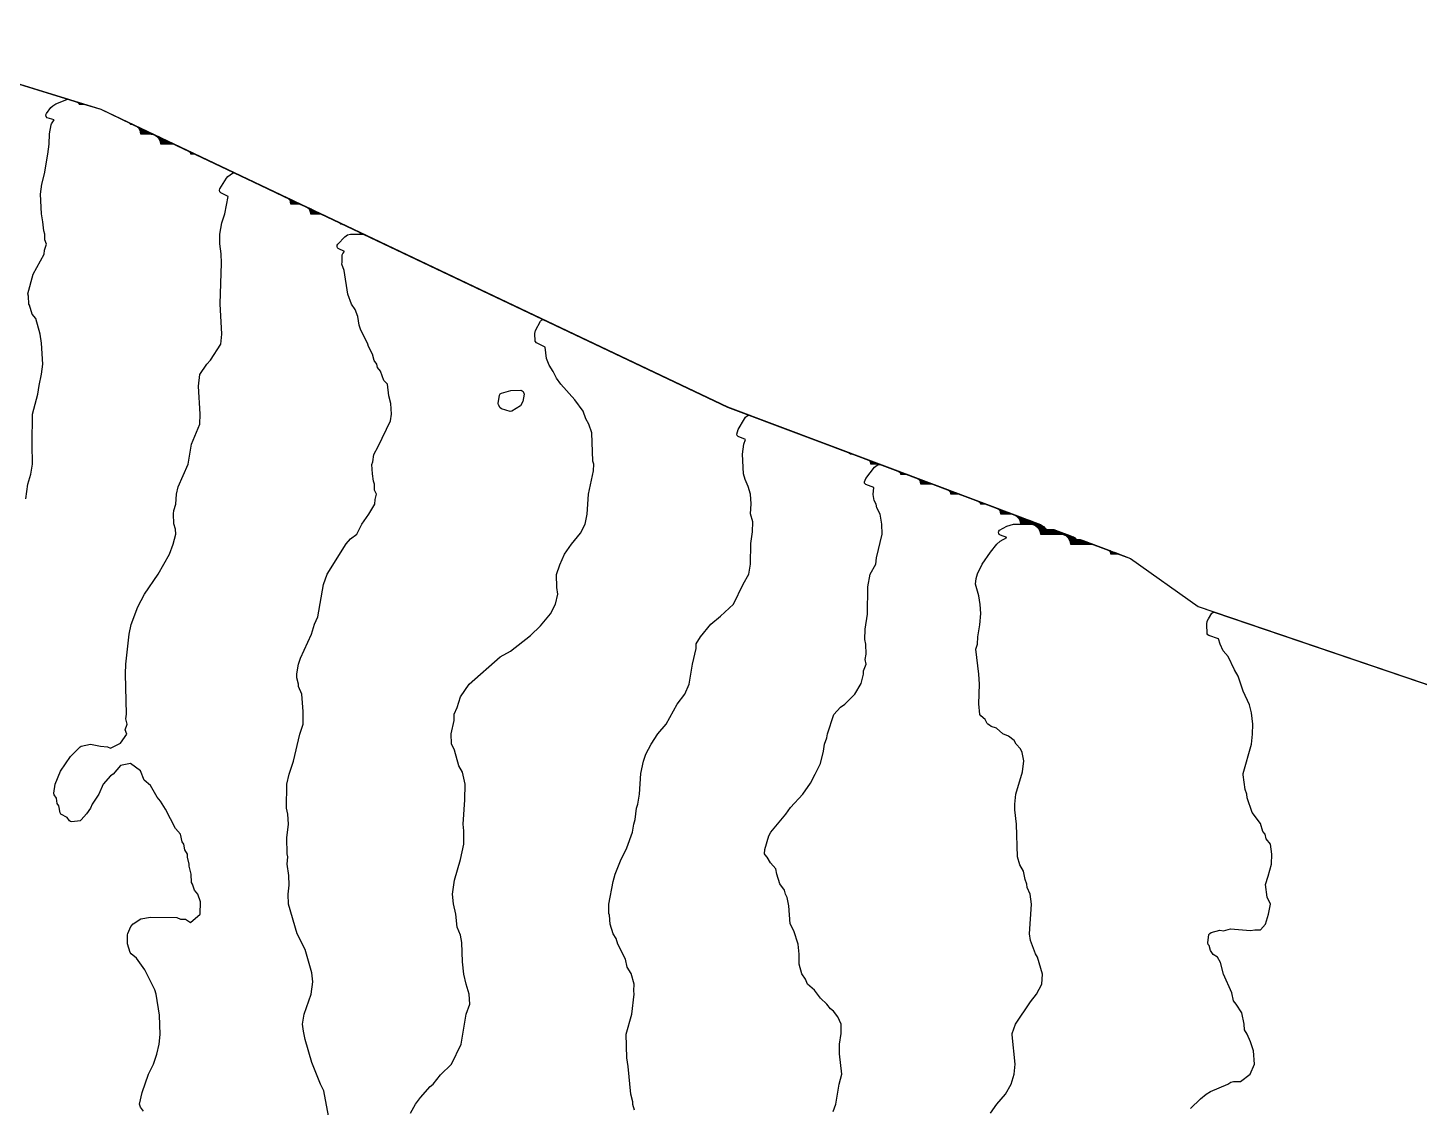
# Model space of a CAD drawing. Header units: millimetres. Extents: x 0 to 1688, y 0 to 1207.
# Drawn here: x 1079.3 to 1427.2, y 651.7 to 921.6 of the extents above; entities that cross this region are included whole.
import ezdxf

# ---------------------------------------------------------------- set-up
doc = ezdxf.new("R2010")
doc.units = ezdxf.units.MM
doc.layers.add('CONTOUR_1m', color=8, linetype='Continuous')
doc.layers.add('CONTOUR_5m_INDEX', color=1, linetype='Continuous')

msp = doc.modelspace()

# ---------------------------------------------------------------- linework, layer by layer
at = {"layer": 'CONTOUR_1m'}
for points, elevation in [([(1031.56, 921.56), (1097.55, 901.2), (1254.26, 826.78), (1332.62, 797.33), (1333.28, 796.86), (1333.73, 796.34), (1334.11, 796.22), (1335.7, 796.17), (1340.76, 794.27), (1341, 794.13), (1341.23, 793.85), (1341.62, 793.73), (1342.34, 793.68), (1354.97, 788.93), (1371.9, 776.9), (1520.02, 726.47), (1687.43, 659.37), (1687.73, 659.16), (1687.89, 658.82), (1687.9, 76.27)], 524.3), ([(1031.56, 921.56), (1097.55, 901.2), (1254.26, 826.78), (1332.52, 797.37), (1333.23, 796.86), (1333.7, 796.3), (1334.07, 796.18), (1335.81, 796.13), (1340.75, 794.27), (1341.21, 793.81), (1341.58, 793.69), (1342.44, 793.64), (1354.97, 788.93), (1371.9, 776.9), (1520.02, 726.47), (1687.43, 659.37), (1687.73, 659.16), (1687.89, 658.82), (1687.9, 76.27)], 529.3), ([(1031.56, 921.56), (1097.55, 901.2), (1113.29, 893.72), (1113.52, 893.56), (1113.95, 893.41), (1254.26, 826.78), (1328.4, 798.92), (1328.68, 798.75), (1329.28, 798.59), (1332.41, 797.41), (1333.18, 796.86), (1333.68, 796.25), (1334.03, 796.14), (1335.91, 796.09), (1340.68, 794.3), (1341.18, 793.76), (1341.54, 793.65), (1342.55, 793.6), (1354.97, 788.93), (1371.9, 776.9), (1520.02, 726.47)], 534.3), ([(1031.56, 921.56), (1097.55, 901.2), (1113.18, 893.78), (1113.49, 893.51), (1114.1, 893.34), (1254.26, 826.78), (1328.3, 798.95), (1328.65, 798.7), (1329.39, 798.55), (1332.3, 797.45), (1333.12, 796.86), (1333.65, 796.21), (1333.99, 796.1), (1336.02, 796.05), (1340.61, 794.32), (1340.81, 794.17), (1341.16, 793.72), (1341.5, 793.61), (1342.66, 793.56), (1354.97, 788.93), (1371.9, 776.9), (1520.02, 726.47)], 539.3), ([(1031.56, 921.56), (1097.55, 901.2), (1108.1, 896.19), (1108.41, 895.92), (1109.03, 895.75), (1113.02, 893.85), (1113.25, 893.68), (1113.41, 893.43), (1114.28, 893.25), (1254.26, 826.78), (1328.15, 799.01), (1328.39, 798.87), (1328.58, 798.62), (1328.9, 798.51), (1329.54, 798.49), (1332.09, 797.53), (1333.07, 796.8), (1333.59, 796.12), (1333.91, 796.02), (1336.24, 795.97), (1340.44, 794.39), (1340.76, 794.12), (1341.09, 793.63), (1341.42, 793.53), (1342.87, 793.48), (1354.97, 788.93), (1371.9, 776.9), (1520.02, 726.47)], 549.3), ([(1031.56, 921.56), (1097.55, 901.2), (1108.01, 896.23), (1108.37, 895.88), (1109.12, 895.71), (1112.95, 893.88), (1113.23, 893.66), (1113.37, 893.38), (1114.37, 893.21), (1254.26, 826.78), (1328.08, 799.04), (1328.32, 798.89), (1328.55, 798.57), (1328.86, 798.47), (1329.64, 798.45), (1331.98, 797.57), (1333.02, 796.8), (1333.56, 796.08), (1333.87, 795.98), (1336.34, 795.93), (1340.36, 794.42), (1340.7, 794.12), (1341.06, 793.59), (1341.38, 793.49), (1342.98, 793.44), (1354.97, 788.93), (1371.9, 776.9), (1520.02, 726.47)], 554.3), ([(1031.56, 921.56), (1097.55, 901.2), (1107.94, 896.27), (1108.16, 896.1), (1108.33, 895.83), (1109.14, 895.69), (1112.88, 893.92), (1113.15, 893.7), (1113.33, 893.34), (1113.63, 893.24), (1114.46, 893.17), (1254.26, 826.78), (1328.02, 799.06), (1328.3, 798.87), (1328.52, 798.53), (1328.82, 798.43), (1329.75, 798.41), (1331.88, 797.61), (1332.97, 796.8), (1333.52, 796.04), (1333.85, 795.94), (1336.45, 795.89), (1340.27, 794.45), (1340.65, 794.12), (1341.03, 793.54), (1341.34, 793.45), (1343.09, 793.4), (1354.97, 788.93), (1371.9, 776.9), (1520.02, 726.47)], 559.3), ([(1031.56, 921.56), (1097.55, 901.2), (1107.87, 896.3), (1108.11, 896.12), (1108.28, 895.79), (1109.09, 895.72), (1112.81, 893.95), (1113.08, 893.73), (1113.29, 893.3), (1113.59, 893.2), (1114.29, 893.2), (1114.55, 893.13), (1150.6, 876.01), (1150.82, 875.84), (1151.25, 875.7), (1254.26, 826.78), (1327.95, 799.09), (1328.23, 798.9), (1328.49, 798.49), (1328.78, 798.39), (1329.86, 798.37), (1331.77, 797.65), (1332.91, 796.8), (1333.49, 795.99), (1333.81, 795.9), (1336.56, 795.85), (1340.18, 794.48), (1340.6, 794.12), (1341, 793.5), (1341.3, 793.41), (1343.19, 793.36), (1354.97, 788.93), (1371.9, 776.9), (1520.02, 726.47)], 564.3), ([(1031.56, 921.56), (1097.55, 901.2), (1107.73, 896.36), (1108.01, 896.13), (1108.2, 895.7), (1109.31, 895.61), (1112.66, 894.02), (1112.97, 893.74), (1113.2, 893.21), (1113.51, 893.11), (1114.47, 893.11), (1114.73, 893.04), (1145.5, 878.43), (1145.74, 878.24), (1146.04, 878.17), (1150.39, 876.1), (1150.75, 875.75), (1151.49, 875.58), (1254.26, 826.78), (1327.81, 799.14), (1328.14, 798.9), (1328.41, 798.4), (1328.7, 798.31), (1330.01, 798.3), (1331.56, 797.73), (1332.8, 796.8), (1333.14, 796.41), (1333.42, 795.91), (1333.73, 795.82), (1336.71, 795.79), (1339.99, 794.56), (1340.49, 794.12), (1340.92, 793.42), (1341.23, 793.32), (1343.35, 793.3), (1354.97, 788.93), (1371.9, 776.9), (1520.02, 726.47)], 574.3), ([(1031.56, 921.56), (1097.55, 901.2), (1107.66, 896.4), (1107.94, 896.16), (1108.16, 895.65), (1109.41, 895.56), (1112.58, 894.06), (1112.89, 893.78), (1113.16, 893.16), (1113.46, 893.07), (1114.56, 893.07), (1114.81, 893), (1145.38, 878.48), (1145.7, 878.2), (1146.16, 878.11), (1150.31, 876.14), (1150.56, 875.96), (1150.7, 875.71), (1151.58, 875.54), (1254.26, 826.78), (1327.74, 799.17), (1328.06, 798.92), (1328.37, 798.36), (1328.66, 798.27), (1330.11, 798.26), (1331.45, 797.77), (1332.75, 796.8), (1333.08, 796.41), (1333.38, 795.87), (1333.69, 795.78), (1336.82, 795.75), (1339.94, 794.57), (1340.43, 794.12), (1340.88, 793.38), (1341.19, 793.28), (1343.45, 793.26), (1354.97, 788.93), (1371.9, 776.9), (1520.02, 726.47)], 579.3), ([(1031.56, 921.56), (1097.55, 901.2), (1107.59, 896.43), (1107.91, 896.14), (1108.12, 895.6), (1109.52, 895.51), (1112.5, 894.1), (1112.85, 893.76), (1113.11, 893.12), (1113.42, 893.03), (1114.65, 893.03), (1114.9, 892.96), (1145.29, 878.53), (1145.66, 878.15), (1146.27, 878.06), (1150.25, 876.17), (1150.53, 875.95), (1150.66, 875.67), (1151.66, 875.5), (1254.26, 826.78), (1327.66, 799.19), (1327.99, 798.95), (1328.34, 798.32), (1328.62, 798.23), (1330.22, 798.22), (1331.34, 797.81), (1332.7, 796.8), (1333.03, 796.41), (1333.34, 795.83), (1333.65, 795.74), (1336.92, 795.71), (1339.83, 794.61), (1340.38, 794.12), (1340.85, 793.34), (1341.15, 793.24), (1343.56, 793.22), (1354.97, 788.93), (1371.9, 776.9), (1520.02, 726.47)], 584.3), ([(1031.56, 921.56), (1097.55, 901.2), (1107.58, 896.43), (1107.84, 896.17), (1108.07, 895.55), (1109.62, 895.46), (1112.42, 894.14), (1112.8, 893.76), (1113.07, 893.08), (1113.38, 892.99), (1114.74, 892.99), (1114.99, 892.92), (1145.22, 878.56), (1145.46, 878.37), (1145.61, 878.1), (1146.38, 878.01), (1150.18, 876.2), (1150.46, 875.98), (1150.61, 875.62), (1151.75, 875.46), (1254.26, 826.78), (1302.97, 808.47), (1303.28, 808.27), (1303.89, 808.13), (1323.03, 800.94), (1323.28, 800.78), (1323.57, 800.73), (1327.59, 799.22), (1327.92, 798.98), (1328.28, 798.29), (1330.32, 798.17), (1331.21, 797.86), (1332.64, 796.8), (1332.97, 796.41), (1333.3, 795.79), (1333.61, 795.7), (1337.03, 795.67), (1339.72, 794.65), (1340.33, 794.12), (1340.81, 793.29), (1341.11, 793.2), (1343.67, 793.18), (1354.97, 788.93), (1371.9, 776.9), (1520.02, 726.47)], 589.3), ([(1031.56, 921.56), (1097.55, 901.2), (1107.43, 896.5), (1107.74, 896.15), (1107.98, 895.46), (1109.74, 895.39), (1112.26, 894.21), (1112.48, 894.05), (1112.68, 893.76), (1112.98, 892.99), (1114.75, 892.96), (1115.06, 892.88), (1145.09, 878.62), (1145.37, 878.39), (1145.53, 878.01), (1146.52, 877.94), (1150.05, 876.27), (1150.37, 875.98), (1150.52, 875.54), (1151.77, 875.45), (1254.26, 826.78), (1302.77, 808.55), (1303.18, 808.19), (1304.11, 808.05), (1322.81, 801.02), (1323.2, 800.69), (1323.86, 800.62), (1327.44, 799.28), (1327.86, 798.91), (1328.2, 798.2), (1330.13, 798.11), (1330.88, 797.95), (1331.49, 797.62), (1332.54, 796.8), (1332.96, 796.26), (1333.2, 795.71), (1333.53, 795.61), (1337.25, 795.59), (1339.57, 794.69), (1340.33, 793.98), (1340.71, 793.22), (1341.03, 793.12), (1343.88, 793.1), (1354.97, 788.93), (1371.9, 776.9), (1520.02, 726.47)], 599.3), ([(1031.56, 921.56), (1097.55, 901.2), (1107.35, 896.54), (1107.69, 896.15), (1107.93, 895.41), (1109.84, 895.34), (1112.23, 894.22), (1112.67, 893.69), (1112.93, 892.94), (1114.85, 892.91), (1115.16, 892.83), (1145.03, 878.65), (1145.35, 878.36), (1145.48, 877.96), (1146.63, 877.89), (1149.98, 876.3), (1150.3, 876.01), (1150.48, 875.49), (1151.57, 875.47), (1151.88, 875.4), (1254.26, 826.78), (1302.7, 808.57), (1302.96, 808.41), (1303.14, 808.14), (1303.44, 808.05), (1304.22, 808), (1322.73, 801.05), (1322.98, 800.89), (1323.15, 800.64), (1324, 800.57), (1327.36, 799.31), (1327.81, 798.91), (1328.16, 798.15), (1330.39, 798.04), (1330.88, 797.91), (1331.33, 797.68), (1332.61, 796.67), (1332.95, 796.2), (1333.16, 795.67), (1333.49, 795.57), (1337.35, 795.55), (1339.46, 794.73), (1340.28, 793.98), (1340.67, 793.17), (1340.99, 793.08), (1343.99, 793.06), (1354.97, 788.93), (1371.9, 776.9), (1520.02, 726.47)], 604.3), ([(1031.56, 921.56), (1097.55, 901.2), (1107.27, 896.58), (1107.63, 896.15), (1107.88, 895.36), (1109.93, 895.3), (1112.14, 894.27), (1112.61, 893.69), (1112.88, 892.89), (1114.96, 892.86), (1115.27, 892.78), (1144.96, 878.68), (1145.29, 878.39), (1145.43, 877.91), (1146.73, 877.84), (1149.91, 876.33), (1150.23, 876.05), (1150.43, 875.44), (1151.68, 875.42), (1151.99, 875.35), (1254.26, 826.78), (1290.32, 813.23), (1290.57, 813.07), (1291.08, 812.94), (1302.63, 808.6), (1302.94, 808.38), (1303.09, 808.1), (1303.4, 808.01), (1304.32, 807.96), (1322.66, 801.07), (1322.92, 800.91), (1323.11, 800.6), (1324.06, 800.54), (1327.29, 799.33), (1327.52, 799.2), (1327.75, 798.91), (1328.12, 798.1), (1330.39, 798), (1330.88, 797.87), (1331.33, 797.64), (1332.55, 796.67), (1332.89, 796.2), (1333.12, 795.63), (1333.45, 795.53), (1337.46, 795.51), (1339.36, 794.77), (1339.88, 794.36), (1340.22, 793.98), (1340.63, 793.13), (1340.95, 793.04), (1344.1, 793.02), (1354.97, 788.93), (1371.9, 776.9), (1520.02, 726.47)], 609.3), ([(1031.56, 921.56), (1097.55, 901.2), (1107.2, 896.61), (1107.57, 896.15), (1107.83, 895.31), (1110.03, 895.25), (1112.04, 894.31), (1112.55, 893.69), (1112.84, 892.83), (1115.06, 892.81), (1115.37, 892.74), (1144.9, 878.71), (1145.22, 878.42), (1145.38, 877.86), (1146.83, 877.79), (1149.85, 876.36), (1150.2, 876.02), (1150.38, 875.39), (1151.78, 875.37), (1152.09, 875.3), (1254.26, 826.78), (1290.2, 813.27), (1290.52, 813.04), (1290.96, 812.99), (1302.57, 808.62), (1302.87, 808.42), (1303.05, 808.07), (1304.22, 808), (1322.6, 801.1), (1322.89, 800.9), (1323.07, 800.55), (1324.19, 800.5), (1327.21, 799.36), (1327.42, 799.24), (1327.7, 798.91), (1328.07, 798.06), (1330.38, 797.96), (1330.87, 797.83), (1331.33, 797.6), (1332.55, 796.62), (1332.84, 796.2), (1333.08, 795.58), (1333.4, 795.49), (1337.57, 795.47), (1339.13, 794.88), (1339.65, 794.51), (1340.22, 793.91), (1340.58, 793.09), (1340.91, 793), (1344.2, 792.97), (1354.97, 788.93), (1371.9, 776.9), (1520.02, 726.47)], 614.3), ([(1031.56, 921.56), (1097.55, 901.2), (1107.02, 896.7), (1107.46, 896.15), (1107.73, 895.22), (1110.16, 895.17), (1111.83, 894.41), (1112.15, 894.12), (1112.44, 893.69), (1112.64, 893.22), (1112.74, 892.73), (1115.26, 892.71), (1115.57, 892.64), (1119.9, 890.59), (1120.25, 890.24), (1120.78, 890.17), (1144.76, 878.78), (1145.12, 878.42), (1145.29, 877.77), (1147.02, 877.7), (1149.7, 876.43), (1150.05, 876.09), (1150.29, 875.29), (1151.99, 875.27), (1152.3, 875.2), (1254.26, 826.78), (1290.01, 813.34), (1290.26, 813.18), (1290.43, 812.94), (1291.23, 812.88), (1302.45, 808.67), (1302.79, 808.41), (1302.96, 807.97), (1304.49, 807.9), (1310.09, 805.8), (1310.47, 805.48), (1311.09, 805.42), (1322.48, 801.14), (1322.82, 800.89), (1322.98, 800.46), (1324.44, 800.4), (1327.04, 799.43), (1327.31, 799.25), (1327.59, 798.91), (1327.84, 798.46), (1327.99, 797.97), (1330.29, 797.89), (1330.79, 797.78), (1331.33, 797.53), (1332.44, 796.62), (1332.81, 796.03), (1332.99, 795.5), (1337.8, 795.38), (1338.91, 794.96), (1339.72, 794.36), (1340.2, 793.76), (1340.49, 793.02), (1344.29, 792.94), (1350.21, 790.72), (1350.51, 790.51), (1350.9, 790.46), (1354.97, 788.93), (1371.9, 776.9), (1492.79, 735.74)], 624.3), ([(1031.56, 921.56), (1097.55, 901.2), (1106.94, 896.74), (1107.24, 896.42), (1107.48, 895.99), (1107.68, 895.17), (1110.27, 895.13), (1111.71, 894.47), (1112.1, 894.12), (1112.39, 893.69), (1112.58, 893.22), (1112.68, 892.68), (1115.35, 892.67), (1115.67, 892.59), (1119.8, 890.63), (1120.05, 890.44), (1120.19, 890.19), (1120.89, 890.11), (1144.7, 878.81), (1145.05, 878.45), (1145.24, 877.72), (1147.04, 877.68), (1149.63, 876.47), (1149.86, 876.3), (1150.02, 876.04), (1150.24, 875.24), (1152.09, 875.22), (1152.4, 875.15), (1254.26, 826.78), (1289.93, 813.37), (1290.24, 813.16), (1290.39, 812.89), (1291.36, 812.83), (1302.39, 808.69), (1302.73, 808.43), (1302.91, 807.92), (1304.62, 807.85), (1310, 805.83), (1310.26, 805.67), (1310.43, 805.43), (1311.23, 805.37), (1322.42, 801.16), (1322.76, 800.91), (1322.94, 800.41), (1324.56, 800.35), (1326.96, 799.46), (1327.23, 799.28), (1327.54, 798.91), (1327.78, 798.46), (1327.94, 797.92), (1330.28, 797.85), (1330.79, 797.74), (1331.32, 797.49), (1332.39, 796.62), (1332.76, 796.03), (1332.94, 795.45), (1337.94, 795.33), (1338.8, 795), (1339.72, 794.3), (1340.19, 793.69), (1340.45, 792.97), (1344.42, 792.9), (1350.09, 790.77), (1350.46, 790.47), (1351.03, 790.41), (1354.97, 788.93), (1371.9, 776.9), (1492.69, 735.78)], 629.3), ([(1031.56, 921.56), (1092.25, 902.84), (1092.6, 902.61), (1093.12, 902.57), (1097.55, 901.2), (1106.84, 896.78), (1107.19, 896.42), (1107.42, 895.99), (1107.63, 895.12), (1110.37, 895.07), (1111.58, 894.53), (1111.99, 894.17), (1112.33, 893.69), (1112.53, 893.22), (1112.63, 892.63), (1115.45, 892.62), (1115.77, 892.55), (1119.8, 890.63), (1120.02, 890.42), (1120.14, 890.14), (1121, 890.06), (1144.63, 878.84), (1144.99, 878.48), (1145.18, 877.67), (1147.13, 877.63), (1149.56, 876.5), (1149.79, 876.33), (1149.97, 876.04), (1150.19, 875.19), (1152.19, 875.17), (1152.5, 875.1), (1254.26, 826.78), (1289.87, 813.4), (1290.18, 813.18), (1290.34, 812.84), (1291.5, 812.78), (1302.33, 808.71), (1302.71, 808.4), (1302.87, 807.87), (1304.75, 807.8), (1309.93, 805.86), (1310.24, 805.64), (1310.38, 805.38), (1311.36, 805.32), (1322.36, 801.19), (1322.74, 800.87), (1322.89, 800.37), (1324.68, 800.31), (1326.87, 799.49), (1327.15, 799.3), (1327.58, 798.76), (1327.89, 797.87), (1330.35, 797.8), (1331.03, 797.6), (1331.49, 797.33), (1332.11, 796.86), (1332.45, 796.48), (1332.74, 795.96), (1332.9, 795.4), (1337.52, 795.33), (1338.22, 795.22), (1338.82, 794.95), (1339.8, 794.17), (1340.22, 793.53), (1340.4, 792.92), (1344.54, 792.85), (1350, 790.8), (1350.26, 790.64), (1350.42, 790.42), (1351.17, 790.36), (1354.97, 788.93), (1371.9, 776.9), (1492.58, 735.81)], 634.3), ([(1038.86, 919.3), (1092.07, 902.9), (1092.34, 902.75), (1092.5, 902.56), (1093.29, 902.52), (1097.55, 901.2), (1104.67, 897.82), (1105, 897.5), (1105.44, 897.45), (1106.75, 896.83), (1107.05, 896.53), (1107.31, 896.13), (1107.48, 895.68), (1107.57, 895.07), (1110.28, 895.04), (1110.67, 894.96), (1111.43, 894.6), (1111.88, 894.21), (1112.19, 893.75), (1112.43, 893.15), (1112.5, 892.58), (1115.55, 892.57), (1115.87, 892.5), (1119.64, 890.71), (1119.89, 890.46), (1120, 890.09), (1120.87, 890.08), (1121.1, 890.01), (1144.56, 878.87), (1144.93, 878.49), (1145.13, 877.62), (1147.22, 877.59), (1149.49, 876.53), (1149.71, 876.37), (1149.91, 876.04), (1150.13, 875.13), (1152.29, 875.13), (1152.6, 875.05), (1162.34, 870.43), (1162.65, 870.15), (1163.08, 870.08), (1254.26, 826.78), (1289.81, 813.42), (1290.15, 813.16), (1290.29, 812.79), (1291.63, 812.73), (1297.49, 810.53), (1297.81, 810.3), (1298.25, 810.25), (1302.28, 808.73), (1302.65, 808.42), (1302.82, 807.82), (1304.88, 807.76), (1309.93, 805.85), (1310.22, 805.61), (1310.34, 805.33), (1311.49, 805.27), (1317.58, 802.98), (1317.84, 802.82), (1318.15, 802.77), (1322.3, 801.21), (1322.68, 800.89), (1322.84, 800.32), (1324.8, 800.27), (1326.77, 799.53), (1327.1, 799.3), (1327.53, 798.76), (1327.85, 797.83), (1330.35, 797.76), (1331.02, 797.57), (1331.49, 797.29), (1332.05, 796.86), (1332.44, 796.41), (1332.68, 795.96), (1332.85, 795.35), (1337.51, 795.29), (1338.27, 795.17), (1338.99, 794.8), (1339.74, 794.17), (1340.16, 793.53), (1340.36, 792.87), (1344.66, 792.8), (1349.92, 790.83), (1350.18, 790.67), (1350.37, 790.37), (1351.24, 790.33), (1354.97, 788.93), (1371.9, 776.9), (1492.5, 735.84)], 639.3), ([(1108.22, 650.72), (1107.5, 651.75), (1107.24, 652.5), (1107.9, 655.42), (1109.48, 660), (1110.79, 662.52), (1111.59, 665.02), (1112.16, 667.52), (1112.4, 669.93), (1112.24, 674.71), (1111.4, 679.98), (1111.09, 681.11), (1108.6, 686.1), (1106.52, 689.02), (1105.17, 690.11), (1104.96, 690.39), (1104.25, 692.54), (1104.27, 694.86), (1104.33, 695.13), (1105.08, 696.9), (1105.67, 697.55), (1107.6, 698.86), (1110, 699.26), (1116.57, 699.14), (1117.5, 698.78), (1118.75, 698.73), (1120, 697.95), (1122.42, 700), (1122.5, 703.05), (1121.86, 705), (1121.01, 706), (1120.47, 707.48), (1120.25, 707.87), (1120.18, 710), (1119.64, 711.97), (1119.71, 712.5), (1119.26, 714.22), (1119.26, 715), (1118.58, 716.07), (1118.35, 717.5), (1117.91, 718.06), (1117.48, 720), (1116.29, 721.4), (1113.73, 726.22), (1112.51, 728.25), (1111.7, 729.2), (1110, 732.14), (1108.41, 733.46), (1107.5, 735.81), (1105, 737.66), (1102.5, 737.15), (1100.68, 735.03), (1099.99, 734.55), (1098.21, 732.5), (1097.1, 730), (1095.44, 727.51), (1095, 726.53), (1094.03, 725.05), (1092.7, 723.54), (1092.41, 723.33), (1090.38, 723.1), (1090.02, 723.15), (1089.73, 723.35), (1089.15, 724.15), (1087.63, 725.01), (1087.44, 725.31), (1087.05, 727.05), (1086.68, 727.63), (1086.49, 728.99), (1085.95, 729.84), (1085.86, 730.2), (1086.16, 732.53), (1087.5, 735.7), (1090, 739.38), (1092.41, 741.82), (1092.7, 741.96), (1095.04, 742.53), (1097.47, 741.98), (1099.25, 741.83), (1100, 741.49), (1102.5, 742.73), (1104.07, 745), (1103.7, 746.11), (1104.15, 747.5), (1103.86, 748.85), (1104.03, 750.02), (1103.75, 760.03), (1103.86, 762.52), (1104.68, 769.96), (1105.21, 772.44), (1106.88, 776.86), (1108.48, 779.96), (1111.93, 785.01), (1114.72, 789.98), (1115.69, 792.52), (1116.38, 795), (1116.27, 796.27), (1115.86, 797.54), (1115.78, 800.06), (1115.88, 800.87), (1116.37, 802.5), (1116.52, 804.95), (1116.91, 806.85), (1119.39, 812.5), (1120.29, 817.5), (1122.34, 822.5), (1122.44, 825.02), (1121.97, 831.96), (1122.36, 834.89), (1124.1, 837.46), (1125.01, 838.45), (1127.61, 842.5), (1127.8, 845.02), (1127.4, 852.53), (1127.72, 862.72), (1127.68, 865.02), (1127.37, 867.55), (1127.36, 870), (1127.88, 872.85), (1128.55, 875.02), (1129.4, 879.43), (1127.58, 880.31), (1127.35, 880.59), (1127.27, 880.94), (1127.37, 881.29), (1128.97, 884.01), (1129.35, 884.41), (1130.48, 885.21), (1130.82, 885.3), (1131.17, 885.23), (1144.42, 878.94), (1144.65, 878.77), (1144.82, 878.49), (1145.02, 877.53), (1147.37, 877.51), (1149.31, 876.62), (1149.58, 876.39), (1149.78, 876.03), (1149.94, 875.57), (1150, 875.03), (1152.48, 875.03), (1152.8, 874.96), (1157.14, 872.9), (1157.5, 872.52), (1158.09, 872.45), (1162.15, 870.52), (1162.39, 870.34), (1162.55, 870.05), (1163.29, 869.98), (1254.26, 826.78), (1289.7, 813.46), (1290.08, 813.14), (1290.2, 812.69), (1291.89, 812.64), (1297.29, 810.61), (1297.54, 810.45), (1297.71, 810.2), (1298.45, 810.17), (1302.15, 808.78), (1302.39, 808.63), (1302.56, 808.41), (1302.73, 807.73), (1305.13, 807.66), (1309.81, 805.9), (1310.13, 805.61), (1310.24, 805.23), (1311.75, 805.17), (1317.35, 803.07), (1317.74, 802.72), (1318.41, 802.67), (1322.18, 801.25), (1322.56, 800.94), (1322.75, 800.23), (1324.98, 800.19), (1326.58, 799.6), (1326.99, 799.3), (1327.42, 798.76), (1327.63, 798.3), (1327.75, 797.74), (1330.34, 797.68), (1331.02, 797.49), (1331.49, 797.21), (1332, 796.8), (1332.33, 796.41), (1332.64, 795.8), (1332.76, 795.25), (1337.5, 795.21), (1338.27, 795.09), (1338.99, 794.72), (1339.69, 794.12), (1340.09, 793.46), (1340.27, 792.77), (1344.9, 792.71), (1349.86, 790.85), (1350.14, 790.62), (1350.28, 790.27), (1351.5, 790.23), (1354.97, 788.93), (1371.9, 776.9), (1492.36, 735.89)], 649.3), ([(1154.51, 649.54), (1153.33, 655.83), (1152.5, 657.53), (1150.38, 662.91), (1148.65, 668.69), (1148.25, 670.72), (1148.03, 672.46), (1148.45, 675), (1150.18, 680), (1150.55, 683.05), (1150.32, 685.3), (1148.66, 691.16), (1146.66, 695.07), (1144.49, 702.47), (1144.39, 705), (1144.67, 707.2), (1144.62, 709.66), (1144.18, 712.47), (1144.35, 714.36), (1144.35, 714.36), (1144.2, 715.07), (1144.06, 719.06), (1144.5, 722.5), (1144.32, 725), (1143.97, 726.5), (1144.07, 732.5), (1144.67, 735.03), (1145.73, 738.24), (1147.38, 744.97), (1148.21, 747.5), (1148.16, 750.67), (1147.83, 755), (1147.03, 756.92), (1147.01, 757.5), (1146.57, 759.11), (1146.61, 760.05), (1147.04, 762.45), (1147.52, 763.96), (1150.29, 770), (1151, 772.5), (1151.85, 774.35), (1153.27, 782.43), (1154.2, 785), (1158.93, 792.54), (1160, 793.8), (1161.56, 795), (1162.81, 797.45), (1164.59, 799.99), (1166.05, 802.5), (1166.17, 803.66), (1166.52, 805), (1165.99, 806.02), (1165.99, 807.5), (1165.72, 808.22), (1165.48, 810.03), (1165.35, 812.42), (1165.55, 813.07), (1165.8, 814.93), (1166.91, 816.92), (1169.99, 823.29), (1170.28, 824.98), (1170.12, 827.62), (1169.6, 829.59), (1169.27, 832.5), (1168.36, 833.4), (1167.5, 835.72), (1166.74, 836.63), (1166.55, 837.5), (1165.92, 838.41), (1165.54, 840), (1164.5, 841.91), (1164.37, 842.52), (1162.5, 846.21), (1162.19, 847.19), (1161.84, 849.37), (1161.15, 851.16), (1160.28, 852.5), (1159.37, 855), (1158.42, 860.9), (1157.86, 862.5), (1157.95, 862.97), (1157.95, 864.84), (1158.09, 865.16), (1158.5, 865.61), (1156.93, 866.37), (1156.74, 866.59), (1156.64, 866.87), (1156.68, 867.23), (1156.83, 867.48), (1158.58, 869.35), (1159.23, 869.77), (1160.04, 869.99), (1163.14, 870), (1254.29, 826.77), (1289.64, 813.48), (1290.02, 813.17), (1290.14, 812.64), (1291.95, 812.61), (1297.21, 810.64), (1297.51, 810.42), (1297.66, 810.16), (1298.57, 810.12), (1302.09, 808.8), (1302.33, 808.66), (1302.5, 808.43), (1302.68, 807.68), (1305.25, 807.62), (1309.76, 805.92), (1310.07, 805.63), (1310.19, 805.18), (1311.88, 805.12), (1317.26, 803.1), (1317.51, 802.94), (1317.69, 802.68), (1318.47, 802.64), (1322.12, 801.28), (1322.36, 801.13), (1322.53, 800.9), (1322.7, 800.18), (1325.09, 800.15), (1326.47, 799.64), (1326.94, 799.3), (1327.37, 798.76), (1327.6, 798.22), (1327.7, 797.69), (1330.33, 797.64), (1331.02, 797.45), (1331.49, 797.17), (1331.95, 796.8), (1332.37, 796.26), (1332.61, 795.72), (1332.71, 795.21), (1337.5, 795.17), (1338.16, 795.08), (1338.85, 794.78), (1339.63, 794.12), (1340.03, 793.46), (1340.22, 792.72), (1345.02, 792.67), (1349.81, 790.87), (1350.12, 790.58), (1350.23, 790.22), (1351.63, 790.18), (1354.97, 788.93), (1371.9, 776.9), (1492.3, 735.91)], 654.3), ([(1174.97, 650.24), (1176.23, 652.46), (1177.52, 654.17), (1179.96, 656.92), (1180.67, 657.51), (1182.53, 659.8), (1185.23, 662.52), (1187.68, 667.5), (1188.96, 675), (1189.8, 677.5), (1189.69, 680), (1188.91, 682.53), (1188.38, 685.03), (1188.02, 688.05), (1187.84, 692.87), (1187.5, 694.72), (1186.67, 696.71), (1186.35, 699.98), (1185.77, 702.54), (1185.49, 704.97), (1185.99, 708.52), (1187.5, 713.68), (1188.34, 717.5), (1188.32, 720.8), (1188.14, 722.5), (1188.63, 728.61), (1188.69, 732.48), (1187.97, 735.47), (1187.09, 737.09), (1186.03, 741.03), (1185.29, 742.58), (1185.19, 745.03), (1185.9, 748.4), (1185.95, 750), (1186.66, 751.67), (1187.52, 754.31), (1189.69, 757.52), (1197.44, 764.31), (1200, 765.76), (1204.99, 769.68), (1207.51, 772.09), (1210.01, 775.05), (1211.25, 777.5), (1211.83, 779.98), (1211.6, 781.64), (1211.48, 784.93), (1212.31, 787.29), (1213.52, 790), (1215.29, 792.52), (1217.5, 795.21), (1218.71, 797.5), (1219.18, 800.02), (1219.51, 805), (1220.78, 810.78), (1220.81, 812.5), (1220.62, 813.22), (1220.32, 820.32), (1219.62, 822.5), (1218.83, 823.82), (1218.2, 825.7), (1216.13, 828.6), (1212.59, 832.46), (1211.5, 834), (1210.7, 835.67), (1209.69, 837.19), (1209.02, 838.88), (1208.71, 841.77), (1206.48, 842.83), (1206.15, 843.24), (1206.09, 845.16), (1206.26, 845.9), (1207.49, 848.27), (1207.75, 848.52), (1208.09, 848.61), (1208.44, 848.54), (1254.29, 826.77), (1284.77, 815.31), (1285.09, 815.08), (1285.51, 815.03), (1289.49, 813.54), (1289.89, 813.19), (1290, 812.6), (1292.07, 812.56), (1297.2, 810.64), (1297.48, 810.39), (1297.61, 810.06), (1298.86, 810.01), (1302.03, 808.83), (1302.27, 808.68), (1302.44, 808.44), (1302.62, 807.63), (1305.37, 807.57), (1309.7, 805.94), (1310.01, 805.65), (1310.14, 805.13), (1311.94, 805.1), (1317.18, 803.13), (1317.49, 802.92), (1317.64, 802.63), (1318.6, 802.6), (1322.06, 801.3), (1322.3, 801.15), (1322.47, 800.93), (1322.64, 800.14), (1325.19, 800.1), (1326.37, 799.68), (1326.89, 799.3), (1327.31, 798.76), (1327.55, 798.22), (1327.65, 797.64), (1330.28, 797.61), (1330.94, 797.44), (1331.49, 797.13), (1332.02, 796.67), (1332.32, 796.26), (1332.56, 795.72), (1332.66, 795.16), (1337.5, 795.13), (1338.16, 795.04), (1338.85, 794.74), (1339.58, 794.12), (1339.98, 793.46), (1340.17, 792.67), (1345.14, 792.62), (1349.75, 790.89), (1350.06, 790.6), (1350.18, 790.17), (1351.76, 790.14), (1354.97, 788.93), (1371.91, 776.89), (1492.25, 735.93)], 659.3), ([(1231.02, 651), (1230.6, 652.44), (1230.62, 653.12), (1230.12, 655), (1229.46, 661.94), (1229.05, 664.05), (1228.9, 669.96), (1230.38, 675), (1230.95, 679.98), (1230.81, 680.83), (1230.9, 682.5), (1230.14, 685.14), (1229.2, 686.75), (1228.75, 688.75), (1226.84, 692.5), (1226.4, 693.9), (1225.7, 695.08), (1224.92, 697.47), (1224.75, 699.75), (1224.75, 699.75), (1224.61, 700.19), (1224.62, 702.5), (1225.64, 708.12), (1226.14, 709.96), (1227.49, 713.32), (1229.09, 716.6), (1230.5, 720.5), (1230.81, 722.45), (1231.17, 723.67), (1231.48, 726.48), (1231.82, 727.53), (1232.26, 729.98), (1232.62, 735.16), (1233.28, 738.24), (1233.87, 740), (1235.16, 742.53), (1236.81, 745.04), (1238.92, 747.5), (1241.68, 752.5), (1243.6, 755.02), (1244.69, 757.5), (1245.47, 762.47), (1246.41, 766.41), (1246.44, 767.53), (1247.47, 769.35), (1250.11, 772.5), (1252.51, 774.45), (1255.73, 777.5), (1258.15, 782.47), (1259.63, 785), (1259.99, 787.52), (1260.1, 792.64), (1260.54, 795.57), (1260.55, 798.06), (1259.98, 800.07), (1260.16, 802.53), (1260, 804.98), (1259.45, 806.92), (1258.67, 808.67), (1258.29, 810.08), (1257.99, 815), (1258.36, 817.45), (1258.72, 818.69), (1256.9, 819.39), (1256.64, 819.66), (1256.55, 820.02), (1256.89, 821.14), (1258.5, 823.81), (1258.79, 824.19), (1259.2, 824.55), (1259.69, 824.7), (1284.66, 815.35), (1285.04, 815.04), (1285.63, 814.99), (1289.48, 813.54), (1289.73, 813.39), (1289.9, 813.16), (1290, 812.55), (1292.2, 812.52), (1297.08, 810.68), (1297.39, 810.4), (1297.5, 810.06), (1298.81, 810.03), (1301.9, 808.88), (1302.14, 808.73), (1302.31, 808.51), (1302.5, 807.58), (1305.49, 807.52), (1309.56, 805.99), (1309.9, 805.65), (1310, 805.08), (1312.07, 805.05), (1317.09, 803.16), (1317.36, 802.94), (1317.5, 802.59), (1318.72, 802.55), (1321.98, 801.33), (1322.2, 801.16), (1322.35, 800.93), (1322.5, 800.09), (1325.21, 800.07), (1326.24, 799.73), (1326.76, 799.35), (1327.15, 798.85), (1327.42, 798.19), (1327.5, 797.56), (1330.37, 797.49), (1331.14, 797.28), (1331.69, 796.94), (1332.18, 796.4), (1332.49, 795.75), (1332.61, 795.11), (1337.49, 795.09), (1338.15, 795), (1338.85, 794.7), (1339.53, 794.12), (1339.93, 793.46), (1340.12, 792.62), (1345.26, 792.58), (1349.69, 790.91), (1350.01, 790.62), (1350.13, 790.12), (1351.88, 790.09), (1354.97, 788.93), (1371.91, 776.89), (1492.19, 735.95)], 664.3), ([(1320.02, 650.25), (1321.58, 652.53), (1323.72, 655), (1325.18, 657.5), (1325.95, 660), (1326.15, 662.5), (1325.4, 669.84), (1325.43, 670.15), (1326.25, 672.53), (1329.98, 678.11), (1331.47, 680), (1332.84, 682.49), (1332.98, 685), (1331.74, 689.24), (1331.23, 690.07), (1330, 693.37), (1329.77, 695.08), (1330.24, 702.5), (1329.92, 704.98), (1329.2, 706.65), (1329.1, 707.5), (1328.66, 708.66), (1328.24, 710.74), (1327.36, 712.36), (1326.77, 714.3), (1326.52, 722.48), (1326.11, 726.06), (1326.12, 727.47), (1326.37, 730), (1328.02, 735.54), (1328.32, 738.32), (1327.96, 740.43), (1327.5, 741.32), (1326.4, 742.53), (1325.94, 743.44), (1324.49, 744.49), (1323.12, 745.05), (1321.5, 746.5), (1320.16, 746.9), (1319.76, 747.26), (1319.36, 747.46), (1319.17, 747.67), (1318.66, 748.66), (1317.56, 749.59), (1317.35, 749.93), (1317.12, 752.54), (1317.25, 757.48), (1317.11, 759.99), (1316.38, 766.26), (1316.78, 767.5), (1316.78, 767.5), (1316.81, 769.3), (1317.37, 772.35), (1317.59, 775.12), (1317.45, 777.43), (1317.08, 779.55), (1316.23, 782.47), (1316.44, 783.9), (1316.78, 785.05), (1317.95, 787.5), (1320.02, 790.52), (1321.63, 792.47), (1322.42, 793.23), (1324.07, 794.13), (1322.51, 794.72), (1322.2, 794.93), (1322.06, 795.19), (1322.02, 795.49), (1322.11, 795.77), (1322.3, 796), (1324.13, 796.97), (1325.73, 797.48), (1329.98, 797.5), (1330.69, 797.4), (1331.35, 797.1), (1331.95, 796.56), (1332.38, 795.77), (1332.5, 795.01), (1337.48, 795.01), (1338.19, 794.91), (1338.85, 794.61), (1339.45, 794.07), (1339.88, 793.28), (1340, 792.52), (1345.49, 792.49), (1349.56, 790.96), (1349.9, 790.61), (1350, 790.03), (1352.06, 790.01), (1354.97, 788.93), (1371.91, 776.89), (1457.23, 747.85)], 674.3), ([(1370.02, 651.38), (1372.47, 653.86), (1373.94, 655.03), (1375.04, 655.67), (1379.31, 657.49), (1380.1, 657.99), (1380.75, 658.18), (1382.51, 658.13), (1384.93, 660), (1386.02, 662.5), (1385.8, 665.8), (1384.99, 668.11), (1384.14, 670), (1383.52, 671.05), (1383.41, 672.52), (1382.86, 675.36), (1381.46, 677.49), (1380.75, 678.33), (1380.34, 680.34), (1378.26, 685), (1377.49, 687.92), (1376.78, 689.28), (1375.68, 689.93), (1375, 690.95), (1374.69, 692.19), (1374.44, 692.45), (1374.33, 692.79), (1374.61, 694.87), (1374.81, 695.18), (1375.18, 695.4), (1377.38, 695.97), (1378.29, 695.79), (1380, 696.29), (1384.98, 695.93), (1386.11, 696.11), (1387.5, 696.1), (1388.74, 697.5), (1389.48, 699.98), (1389.98, 702.5), (1389.21, 704.25), (1388.76, 707.39), (1389.46, 709.47), (1390.25, 712.5), (1390.38, 715), (1390.01, 717.5), (1388.9, 718.84), (1388.64, 720), (1388.09, 720.69), (1387.5, 722.64), (1385.39, 725.44), (1384.2, 729.08), (1384.13, 730), (1383.7, 731.19), (1383.17, 734.84), (1383.19, 735.15), (1385.25, 742.51), (1385.54, 744.98), (1385.59, 747.47), (1385.26, 750.29), (1384.78, 752.28), (1383.16, 755.72), (1381.95, 759.45), (1380.97, 761.03), (1379.4, 764.4), (1378.19, 765.83), (1377.39, 767.5), (1376.98, 768.83), (1374.56, 769.66), (1374.31, 769.84), (1374.16, 770.1), (1374.08, 772.47), (1374.18, 773.22), (1374.47, 773.84), (1375.35, 775.2), (1375.58, 775.39), (1375.88, 775.48), (1376.18, 775.44), (1457.13, 747.88)], 679.3)]:
    msp.add_lwpolyline(points, dxfattribs=dict(at, elevation=elevation))
at = {"layer": 'CONTOUR_1m', "elevation": 659.3}
msp.add_lwpolyline([(1197.25, 829.7), (1197.44, 830.07), (1197.73, 830.27), (1200.08, 830.89), (1202.57, 830.96), (1202.95, 830.82), (1203.19, 830.64), (1203.43, 829.96), (1203.11, 828.15), (1202.52, 827.06), (1200.3, 825.71), (1199.96, 825.61), (1197.76, 826.33), (1197.4, 826.59), (1196.97, 827.33), (1196.9, 827.62), (1197.25, 829.7)], close=True, dxfattribs=at)
at = {"layer": 'CONTOUR_5m_INDEX'}
for points, elevation in [([(1031.56, 921.56), (1097.55, 901.2), (1108.21, 896.13), (1108.45, 895.96), (1113.09, 893.82), (1113.45, 893.47), (1114.19, 893.29), (1254.26, 826.78), (1328.22, 798.98), (1328.62, 798.66), (1329.49, 798.51), (1332.2, 797.49), (1333.13, 796.8), (1333.62, 796.17), (1333.95, 796.06), (1336.13, 796.01), (1340.53, 794.35), (1340.76, 794.17), (1341.13, 793.67), (1341.46, 793.57), (1342.77, 793.52), (1354.97, 788.93), (1371.9, 776.9), (1520.02, 726.47)], 544.3), ([(1031.56, 921.56), (1097.55, 901.2), (1107.8, 896.33), (1108.08, 896.1), (1108.25, 895.74), (1109.2, 895.66), (1112.73, 893.99), (1113.01, 893.77), (1113.25, 893.25), (1113.55, 893.16), (1114.38, 893.15), (1114.64, 893.08), (1150.48, 876.06), (1150.79, 875.8), (1151.4, 875.63), (1254.26, 826.78), (1327.88, 799.11), (1328.16, 798.92), (1328.45, 798.45), (1328.74, 798.35), (1329.97, 798.33), (1331.66, 797.69), (1332.86, 796.8), (1333.45, 795.95), (1333.77, 795.86), (1336.67, 795.81), (1340.08, 794.52), (1340.54, 794.12), (1340.96, 793.46), (1341.25, 793.36), (1343.24, 793.34), (1354.97, 788.93), (1371.9, 776.9), (1520.02, 726.47)], 569.3), ([(1031.56, 921.56), (1097.55, 901.2), (1107.51, 896.46), (1107.77, 896.21), (1108.03, 895.5), (1109.72, 895.41), (1112.34, 894.17), (1112.74, 893.76), (1113.02, 893.04), (1114.65, 893.01), (1114.95, 892.93), (1145.15, 878.59), (1145.43, 878.36), (1145.57, 878.05), (1146.42, 877.99), (1150.12, 876.23), (1150.39, 876.01), (1150.57, 875.58), (1151.84, 875.42), (1254.26, 826.78), (1302.86, 808.51), (1303.22, 808.23), (1304, 808.09), (1322.9, 800.98), (1323.24, 800.74), (1323.72, 800.68), (1327.52, 799.25), (1327.87, 798.98), (1328.24, 798.24), (1330.33, 798.13), (1330.96, 797.96), (1331.49, 797.66), (1332.59, 796.8), (1333.02, 796.26), (1333.25, 795.75), (1333.57, 795.66), (1337.14, 795.63), (1339.62, 794.69), (1340.27, 794.12), (1340.75, 793.26), (1341.07, 793.16), (1343.77, 793.14), (1354.97, 788.93), (1371.9, 776.9), (1520.02, 726.47)], 594.3), ([(1031.56, 921.56), (1097.55, 901.2), (1107.11, 896.65), (1107.52, 896.15), (1107.79, 895.26), (1110.12, 895.21), (1111.94, 894.36), (1112.5, 893.69), (1112.79, 892.78), (1115.16, 892.76), (1115.47, 892.69), (1120.01, 890.53), (1120.3, 890.29), (1120.67, 890.22), (1144.83, 878.74), (1145.15, 878.45), (1145.34, 877.81), (1146.92, 877.75), (1149.78, 876.4), (1150.13, 876.05), (1150.34, 875.34), (1151.88, 875.32), (1152.2, 875.25), (1254.26, 826.78), (1290.1, 813.31), (1290.48, 812.99), (1291.09, 812.94), (1302.51, 808.64), (1302.85, 808.39), (1303.01, 808.02), (1304.36, 807.95), (1310.2, 805.76), (1310.52, 805.53), (1310.95, 805.47), (1322.54, 801.12), (1322.88, 800.86), (1323.03, 800.51), (1324.31, 800.45), (1327.12, 799.4), (1327.4, 799.22), (1327.65, 798.91), (1328.03, 798.01), (1330.37, 797.92), (1330.87, 797.79), (1331.33, 797.57), (1332.5, 796.62), (1332.79, 796.2), (1333.03, 795.55), (1337.66, 795.43), (1339.02, 794.92), (1339.62, 794.48), (1340.16, 793.91), (1340.54, 793.05), (1340.87, 792.96), (1344.31, 792.93), (1354.97, 788.93), (1371.9, 776.9), (1520.02, 726.47)], 619.3), ([(1078.81, 803.79), (1079.38, 807.46), (1080.08, 809.98), (1080.48, 812.5), (1080.4, 817.51), (1080.54, 825), (1081.86, 829.98), (1082.16, 832.18), (1082.78, 835.02), (1083.05, 837.5), (1082.77, 842.75), (1082.46, 844.99), (1081.36, 848.86), (1080.39, 850.01), (1079.75, 852.23), (1079.59, 852.51), (1079.48, 854.48), (1079.34, 855.07), (1080.65, 860), (1083.4, 865), (1083.51, 866), (1083.97, 867.5), (1083.56, 868.55), (1083.61, 870), (1083.32, 870.85), (1083.12, 873.1), (1082.76, 875.05), (1082.49, 880), (1082.81, 882.45), (1083.53, 885.02), (1084.35, 889.99), (1084.65, 892.48), (1084.75, 895.05), (1085.14, 897.33), (1085.24, 897.58), (1085.91, 898.52), (1084.18, 899.08), (1083.91, 899.43), (1083.86, 899.8), (1084, 900.14), (1085.11, 901.66), (1085.55, 902.05), (1086.37, 902.58), (1089.05, 903.66), (1089.4, 903.7), (1091.76, 902.99), (1092.01, 902.81), (1092.21, 902.51), (1093.38, 902.49), (1097.55, 901.2), (1104.66, 897.82), (1105, 897.5), (1105.44, 897.45), (1106.65, 896.87), (1106.98, 896.55), (1107.31, 895.99), (1107.52, 895.02), (1110.21, 895.01), (1110.69, 894.92), (1111.2, 894.71), (1111.78, 894.27), (1112.18, 893.74), (1112.4, 893.23), (1112.5, 892.53), (1115.64, 892.53), (1115.96, 892.45), (1119.63, 890.71), (1119.89, 890.45), (1120, 890.04), (1120.95, 890.03), (1121.21, 889.96), (1144.49, 878.91), (1144.72, 878.73), (1144.88, 878.47), (1145.08, 877.57), (1147.31, 877.55), (1149.34, 876.6), (1149.62, 876.38), (1149.8, 876.05), (1150, 875.08), (1152.38, 875.08), (1152.7, 875.01), (1157.16, 872.89), (1157.5, 872.55), (1158.03, 872.48), (1162.24, 870.48), (1162.6, 870.1), (1163.19, 870.03), (1254.29, 826.77), (1289.75, 813.44), (1290.09, 813.18), (1290.25, 812.74), (1291.76, 812.69), (1297.38, 810.57), (1297.76, 810.25), (1298.38, 810.2), (1302.21, 808.76), (1302.59, 808.45), (1302.78, 807.77), (1305, 807.71), (1309.87, 805.88), (1310.15, 805.65), (1310.29, 805.28), (1311.62, 805.22), (1317.45, 803.03), (1317.79, 802.77), (1318.28, 802.72), (1322.24, 801.23), (1322.62, 800.92), (1322.8, 800.28), (1324.83, 800.24), (1326.67, 799.57), (1327.05, 799.3), (1327.47, 798.76), (1327.69, 798.3), (1327.8, 797.78), (1330.34, 797.72), (1331.02, 797.53), (1331.49, 797.25), (1332.05, 796.8), (1332.39, 796.41), (1332.63, 795.96), (1332.81, 795.3), (1337.51, 795.25), (1338.27, 795.13), (1338.82, 794.87), (1339.69, 794.17), (1340.11, 793.53), (1340.31, 792.82), (1344.78, 792.76), (1349.93, 790.82), (1350.16, 790.64), (1350.32, 790.32), (1351.37, 790.28), (1354.97, 788.93), (1371.9, 776.9), (1492.42, 735.87)], 644.3), ([(1280.71, 650.7), (1281.3, 652.53), (1282.2, 657.47), (1282.87, 660), (1282.27, 665.05), (1282.27, 667.5), (1282.69, 670.19), (1282.7, 672.5), (1281.85, 674.35), (1280.76, 675.73), (1280.03, 676.3), (1279.13, 677.5), (1277.5, 678.99), (1275.99, 680.99), (1274.27, 682.48), (1273.73, 683.74), (1272.86, 685.04), (1272.18, 687.53), (1272.17, 690.02), (1271.94, 692.5), (1270.81, 695.81), (1269.93, 697.58), (1269.6, 702.08), (1269.2, 704.2), (1268.73, 705), (1268.52, 706.02), (1267.33, 707.57), (1266.57, 709.96), (1266.31, 711.31), (1266.31, 711.31), (1265, 712.8), (1264.2, 714.2), (1263.64, 714.82), (1263.51, 715.09), (1263.57, 716.12), (1264.56, 719.55), (1265.05, 720.47), (1268.84, 724.99), (1270.03, 726.68), (1273.1, 730.02), (1275.01, 732.75), (1276.21, 735.01), (1277.5, 737.66), (1278.26, 740.74), (1278.47, 742.53), (1279.08, 744.08), (1279.26, 745.05), (1280.88, 749.92), (1282.48, 751.77), (1283.6, 752.5), (1286.13, 755.01), (1287.66, 757.66), (1288.27, 760), (1288.28, 760.82), (1288.92, 762.5), (1288.69, 763.67), (1288.93, 765.02), (1288.8, 767.5), (1288.57, 768.67), (1288.71, 771.24), (1289.29, 775), (1289.31, 781.81), (1289.91, 784.96), (1291.32, 787.5), (1291.51, 789.05), (1292.95, 795.02), (1292.82, 797.52), (1292.41, 800), (1291.62, 801.57), (1291.44, 802.5), (1290.96, 803.41), (1290.66, 804.9), (1290.8, 806.64), (1288.83, 807.39), (1288.54, 807.71), (1288.47, 808.06), (1288.8, 808.88), (1291.02, 811.7), (1291.67, 812.21), (1292.14, 812.4), (1292.44, 812.41), (1297.08, 810.68), (1297.39, 810.39), (1297.5, 810.02), (1298.93, 809.99), (1301.95, 808.85), (1302.17, 808.68), (1302.32, 808.44), (1302.5, 807.53), (1305.61, 807.48), (1309.61, 805.96), (1309.93, 805.58), (1310, 805.03), (1312.19, 805), (1317.08, 803.17), (1317.39, 802.88), (1317.5, 802.54), (1318.83, 802.51), (1321.96, 801.33), (1322.19, 801.16), (1322.33, 800.92), (1322.5, 800.04), (1325.21, 800.03), (1326.11, 799.77), (1326.6, 799.46), (1327.08, 798.92), (1327.39, 798.27), (1327.5, 797.53), (1330.29, 797.49), (1331.22, 797.21), (1331.68, 796.9), (1332.16, 796.35), (1332.44, 795.76), (1332.56, 795.06), (1337.49, 795.05), (1338.18, 794.95), (1338.9, 794.62), (1339.53, 794), (1339.88, 793.3), (1340, 792.57), (1345.37, 792.54), (1349.56, 790.96), (1349.91, 790.62), (1350, 790.08), (1352.01, 790.04), (1354.97, 788.93), (1371.91, 776.89), (1457.36, 747.8)], 669.3)]:
    msp.add_lwpolyline(points, dxfattribs=dict(at, elevation=elevation))

doc.saveas('drawing.dxf')
